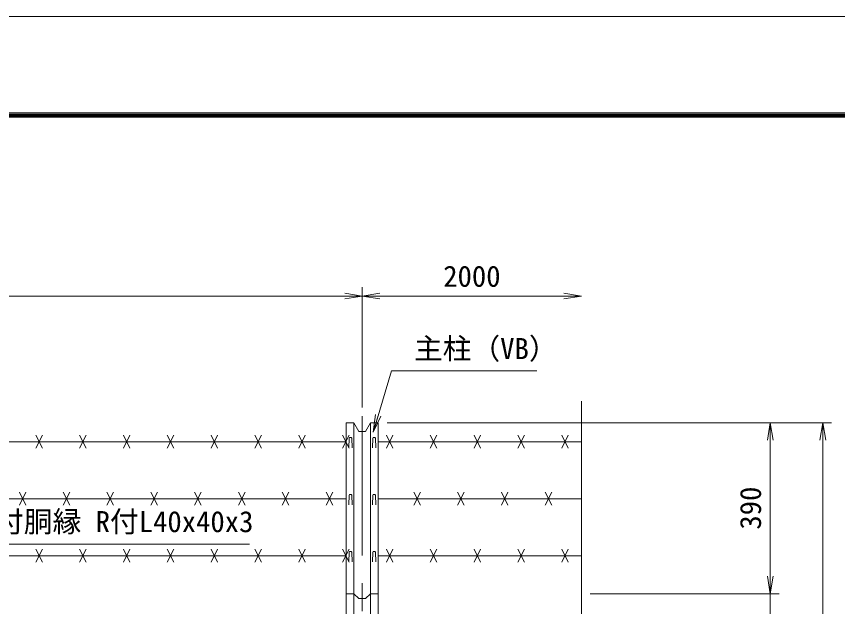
# Model space of a CAD drawing. Units: millimetres, scale not verified. Extents: x -4200 to 4200, y -2970 to 2970.
# Drawn here: x -2174 to -300, y 1625 to 2970 of the extents above; entities that cross this region are included whole.
import ezdxf
from ezdxf.enums import TextEntityAlignment as Align

# ---------------------------------------------------------------- set-up
doc = ezdxf.new("R2010")
doc.units = ezdxf.units.MM
doc.header["$LTSCALE"] = 10
doc.linetypes.add('USER1', pattern=[50.8, 31.75, -6.35, 6.35, -6.35])
for name, color, linetype, lineweight in [('0-0_D-STR1', 1, 'Continuous', 18), ('0-1_D-BMK', 2, 'USER1', 13), ('0-2_D-STR-DIM', 7, 'Continuous', 13), ('0-3_D-STR3', 3, 'Continuous', 13), ('0-7_D-STR-TXT', 7, 'Continuous', 13), ('0-8_0', 7, 'Continuous', 18), ('0-B_D-TTL', 7, 'Continuous', 18)]:
    doc.layers.add(name, color=color, linetype=linetype, lineweight=lineweight)
doc.styles.add('ＭＳ ゴシック', font='')
doc.styles.get('ＭＳ ゴシック').set_extended_font_data('MS Gothic')

# ---------------------------------------------------------------- blocks, each defined once
blk = doc.blocks.new('_Open')
at = {"layer": '0-8_0'}
blk.add_line((-10, 1.667), (0, 0), dxfattribs=at)
blk.add_lwpolyline([(-10, -1.667), (0, 0), (-10, 0)], dxfattribs=at)

msp = doc.modelspace()

# ---------------------------------------------------------------- linework, layer by layer
at = {"layer": '0-0_D-STR1'}
for p, q in [((-1421.47, -506.02), (-1421.47, 2043.69)), ((-1403.97, -506.02), (-1403.97, 2043.69)), ((-1365.97, -506.02), (-1365.97, 2043.69)), ((-1348.47, -506.02), (-1348.47, 2043.69)), ((-1414.97, 2008.27), (-1415.72, 1986.77)), ((-1408.97, 2008.27), (-1408.22, 1986.77)), ((-1360.97, 2008.27), (-1361.72, 1986.77)), ((-1354.97, 2008.27), (-1354.22, 1986.77)), ((-1414.97, 1878.36), (-1415.72, 1856.86)), ((-1408.97, 1878.36), (-1408.22, 1856.86)), ((-1360.97, 1878.36), (-1361.72, 1856.86)), ((-1354.97, 1878.36), (-1354.22, 1856.86)), ((-1414.97, 1748.46), (-1415.72, 1726.96)), ((-1408.97, 1748.46), (-1408.22, 1726.96)), ((-1360.97, 1748.46), (-1361.72, 1726.96)), ((-1354.97, 1748.46), (-1354.22, 1726.96))]:
    msp.add_line(p, q, dxfattribs=at)
for points in [[(-1421.47, 2043.69), (-1403.97, 2043.69), (-1392.47, 2023.69), (-1377.47, 2023.69), (-1365.97, 2043.69), (-1348.47, 2043.69)], [(-1421.47, 1653.98), (-1403.97, 1653.98), (-1392.47, 1643.26), (-1377.47, 1643.26), (-1365.97, 1653.98), (-1348.47, 1653.98)]]:
    msp.add_lwpolyline(points, dxfattribs=at)
for centre in [(-1411.97, 2007.02), (-1357.97, 2007.02), (-1411.97, 1877.11), (-1357.97, 1877.11), (-1411.97, 1747.21), (-1357.97, 1747.21)]:
    msp.add_arc(centre, 3.25, 22.61986, 157.38014, dxfattribs=at)
at = {"layer": '0-1_D-BMK'}
msp.add_line((-1384.97, 2058.69), (-1384.97, -521.02), dxfattribs=at)
at = {"layer": '0-2_D-STR-DIM'}
for p, q in [((-1384.97, 2078.69), (-1384.97, 2352.48)), ((-1384.97, 2078.69), (-1384.97, 2352.48)), ((-3384.97, 2332.48), (-1384.97, 2332.48)), ((-1384.97, 2332.48), (-884.97, 2332.48)), ((-884.97, 2093.14), (-884.97, 784.63)), ((-1328.47, 2043.69), (-433.93, 2043.69)), ((-1328.47, 2043.69), (-313.93, 2043.69)), ((-453.93, 1653.98), (-453.93, 2043.69)), ((-333.93, -206.02), (-333.93, 2043.69)), ((-453.93, 1693.98), (-453.93, 1733.98)), ((-864.97, 1653.98), (-433.93, 1653.98)), ((-864.97, 1653.98), (-433.93, 1653.98)), ((-453.93, 1593.98), (-453.93, 1653.98))]:
    msp.add_line(p, q, dxfattribs=at)
at = {"layer": '0-3_D-STR3'}
for p, q in [((-2129.97, 1985.39), (-2114.97, 2015.39)), ((-2129.97, 2015.39), (-2114.97, 1985.39)), ((-2029.97, 1985.39), (-2014.97, 2015.39)), ((-2029.97, 2015.39), (-2014.97, 1985.39)), ((-1929.97, 1985.39), (-1914.97, 2015.39)), ((-1929.97, 2015.39), (-1914.97, 1985.39)), ((-1829.97, 1985.39), (-1814.97, 2015.39)), ((-1829.97, 2015.39), (-1814.97, 1985.39)), ((-1729.97, 1985.39), (-1714.97, 2015.39)), ((-1729.97, 2015.39), (-1714.97, 1985.39)), ((-1629.97, 1985.39), (-1614.97, 2015.39)), ((-1629.97, 2015.39), (-1614.97, 1985.39)), ((-1529.97, 1985.39), (-1514.97, 2015.39)), ((-1529.97, 2015.39), (-1514.97, 1985.39)), ((-1429.97, 1985.39), (-1414.97, 2015.39)), ((-1429.97, 2015.39), (-1414.97, 1985.39)), ((-1329.97, 1985.39), (-1314.97, 2015.39)), ((-1329.97, 2015.39), (-1314.97, 1985.39)), ((-1229.97, 1985.39), (-1214.97, 2015.39)), ((-1229.97, 2015.39), (-1214.97, 1985.39)), ((-1129.97, 1985.39), (-1114.97, 2015.39)), ((-1129.97, 2015.39), (-1114.97, 1985.39)), ((-1029.97, 1985.39), (-1014.97, 2015.39)), ((-1029.97, 2015.39), (-1014.97, 1985.39)), ((-929.97, 1985.39), (-914.97, 2015.39)), ((-929.97, 2015.39), (-914.97, 1985.39)), ((-3359.97, 2000.39), (-1421.47, 2000.39)), ((-1348.47, 2000.39), (-884.97, 2000.39)), ((-2167.47, 1885.49), (-2152.47, 1855.49)), ((-2167.47, 1855.49), (-2152.47, 1885.49)), ((-2067.47, 1885.49), (-2052.47, 1855.49)), ((-2067.47, 1855.49), (-2052.47, 1885.49)), ((-1967.47, 1885.49), (-1952.47, 1855.49)), ((-1967.47, 1855.49), (-1952.47, 1885.49)), ((-1867.47, 1885.49), (-1852.47, 1855.49)), ((-1867.47, 1855.49), (-1852.47, 1885.49)), ((-1767.47, 1885.49), (-1752.47, 1855.49)), ((-1767.47, 1855.49), (-1752.47, 1885.49)), ((-1667.47, 1885.49), (-1652.47, 1855.49)), ((-1667.47, 1855.49), (-1652.47, 1885.49)), ((-1567.47, 1885.49), (-1552.47, 1855.49)), ((-1567.47, 1855.49), (-1552.47, 1885.49)), ((-1467.47, 1885.49), (-1452.47, 1855.49)), ((-1467.47, 1855.49), (-1452.47, 1885.49)), ((-1267.47, 1885.49), (-1252.47, 1855.49)), ((-1267.47, 1855.49), (-1252.47, 1885.49)), ((-1167.47, 1885.49), (-1152.47, 1855.49)), ((-1167.47, 1855.49), (-1152.47, 1885.49)), ((-1067.47, 1885.49), (-1052.47, 1855.49)), ((-1067.47, 1855.49), (-1052.47, 1885.49)), ((-967.47, 1885.49), (-952.47, 1855.49)), ((-967.47, 1855.49), (-952.47, 1885.49)), ((-3359.97, 1870.49), (-1421.47, 1870.49)), ((-1348.47, 1870.49), (-884.97, 1870.49)), ((-2129.97, 1725.58), (-2114.97, 1755.58)), ((-2129.97, 1755.58), (-2114.97, 1725.58)), ((-2029.97, 1725.58), (-2014.97, 1755.58)), ((-2029.97, 1755.58), (-2014.97, 1725.58)), ((-1929.97, 1725.58), (-1914.97, 1755.58)), ((-1929.97, 1755.58), (-1914.97, 1725.58)), ((-1829.97, 1725.58), (-1814.97, 1755.58)), ((-1829.97, 1755.58), (-1814.97, 1725.58)), ((-1729.97, 1725.58), (-1714.97, 1755.58)), ((-1729.97, 1755.58), (-1714.97, 1725.58)), ((-1629.97, 1725.58), (-1614.97, 1755.58)), ((-1629.97, 1755.58), (-1614.97, 1725.58)), ((-1529.97, 1725.58), (-1514.97, 1755.58)), ((-1529.97, 1755.58), (-1514.97, 1725.58)), ((-1429.97, 1725.58), (-1414.97, 1755.58)), ((-1429.97, 1755.58), (-1414.97, 1725.58)), ((-1329.97, 1725.58), (-1314.97, 1755.58)), ((-1329.97, 1755.58), (-1314.97, 1725.58)), ((-1229.97, 1725.58), (-1214.97, 1755.58)), ((-1229.97, 1755.58), (-1214.97, 1725.58)), ((-1129.97, 1725.58), (-1114.97, 1755.58)), ((-1129.97, 1755.58), (-1114.97, 1725.58)), ((-1029.97, 1725.58), (-1014.97, 1755.58)), ((-1029.97, 1755.58), (-1014.97, 1725.58)), ((-929.97, 1725.58), (-914.97, 1755.58)), ((-929.97, 1755.58), (-914.97, 1725.58)), ((-3359.97, 1740.58), (-1421.47, 1740.58)), ((-1348.47, 1740.58), (-884.97, 1740.58))]:
    msp.add_line(p, q, dxfattribs=at)
at = {"layer": '0-7_D-STR-TXT'}
for points in [[(-986.58, 2161.73), (-1317.96, 2161.73), (-1359.65, 2024.06)], [(-1642.55, 1767.23), (-2340.42, 1767.23), (-2393.31, 1595.89)]]:
    msp.add_lwpolyline(points, dxfattribs=at)
at = {"layer": '0-B_D-TTL', "color": 2}
msp.add_lwpolyline([(-4200, 2970), (4200, 2970), (4200, -2970), (-4200, -2970)], close=True, dxfattribs=at)
at = {"layer": '0-B_D-TTL'}
for points in [[(-3930, 2750), (3930, 2750), (3930, -2750), (-3930, -2750)], [(-3927.5, 2747.5), (3927.5, 2747.5), (3927.5, -2747.5), (-3927.5, -2747.5)], [(-3925, 2745), (3925, 2745), (3925, -2745), (-3925, -2745)], [(-3922.5, 2742.5), (3922.5, 2742.5), (3922.5, -2742.5), (-3922.5, -2742.5)], [(-3920, 2740), (3920, 2740), (3920, -2740), (-3920, -2740)]]:
    msp.add_lwpolyline(points, close=True, dxfattribs=at)

# ---------------------------------------------------------------- block references
at = {"layer": '0-2_D-STR-DIM', "xscale": 4, "yscale": 4}
for p in [(-1384.97, 2332.48), (-884.97, 2332.48)]:
    msp.add_blockref('_Open', p, dxfattribs=at)
for p, rotation in [((-1384.97, 2332.48), 180), ((-453.93, 2043.69), 90), ((-333.93, 2043.69), 90), ((-453.93, 1653.98), 270), ((-453.93, 1653.98), 270)]:
    msp.add_blockref('_Open', p, dxfattribs=dict(at, rotation=rotation))
at = {"layer": '0-7_D-STR-TXT', "xscale": 4, "yscale": 4, "rotation": 253.14944}
msp.add_blockref('_Open', (-1360.23, 2022.15), dxfattribs=at)

# ---------------------------------------------------------------- texts
at = {"layer": '0-2_D-STR-DIM', "style": 'ＭＳ ゴシック'}
msp.add_text('2000', height=48.09, dxfattribs=at).set_placement((-1200.24, 2339.22), align=Align.BOTTOM_LEFT)
msp.add_text('390', height=48.09, rotation=90, dxfattribs=at).set_placement((-460.68, 1799.95), align=Align.BOTTOM_LEFT)
at = {"layer": '0-7_D-STR-TXT', "style": 'ＭＳ ゴシック'}
for s, p in [('主柱（VB）', (-1267.03, 2174.31)), ('爪付胴縁 R付L40x40x3', (-2288.48, 1779.82))]:
    msp.add_text(s, height=48.09, dxfattribs=at).set_placement(p, align=Align.BOTTOM_LEFT)

doc.saveas('drawing.dxf')
